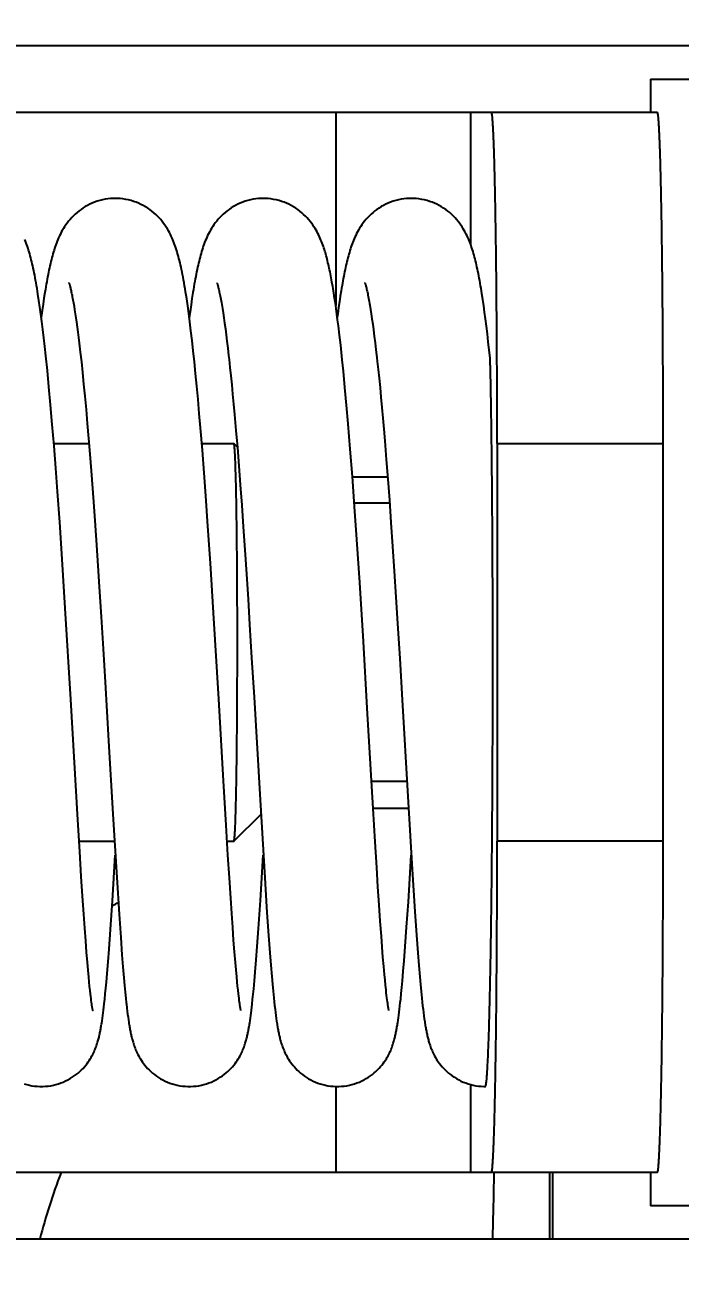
# Model space of a CAD drawing. Header units: millimetres. Extents: x 0 to 841, y 0 to 594.
# Drawn here: x 179.5 to 189.39, y 280.46 to 299.28 of the extents above; entities that cross this region are included whole.
import ezdxf

# ---------------------------------------------------------------- set-up
doc = ezdxf.new("R2010")
doc.units = ezdxf.units.MM
doc.header["$LTSCALE"] = 46.255
doc.layers.get('0').update_dxf_attribs({"linetype": 'CONTINUOUS'})
doc.layers.add('3_ALL_AXIS', color=7, linetype='CONTINUOUS')
doc.styles.get("Standard").update_dxf_attribs({"font": 'txt', "width": 0.8})
doc.dimstyles.new('DIMSTYLE_2', dxfattribs={"dimtxt": 2.5, "dimasz": 2.5, "dimexe": 2, "dimexo": 0.5, "dimtad": 1, "dimdec": 3, "dimdsep": 46, "dimtxsty": 'STANDARD', "dimblk": 'OPEN', "dimblk1": 'OPEN', "dimblk2": 'OPEN', "dimcen": 0.09, "dimadec": 0, "dimazin": 0, "dimtp": 0.5, "dimtm": 0.5, "dimtfac": 1, "dimtdec": 3, "dimtofl": 0, "dimtmove": 0, "dimatfit": 3, "dimldrblk": 'OPEN', "dimfxl": 1, "dimtolj": 1, "dimarcsym": 0})

# ---------------------------------------------------------------- blocks, each defined once
blk = doc.blocks.new('_OPEN')
at = {"color": 0, "linetype": 'BYBLOCK'}
for p, q in [((0, 0), (-1, 0.2)), ((-1, -0.2), (0, 0)), ((-1, 0), (0, 0))]:
    blk.add_line(p, q, dxfattribs=at)
blk = doc.blocks.new('*D1')
at = {"color": 2, "linetype": 'CONTINUOUS'}
for p, q in [((99.41, 256.965), (99.41, 468.591)), ((241.389, 391.465), (241.389, 468.591)), ((99.41, 466.591), (170.399, 466.591)), ((241.389, 466.591), (170.399, 466.591))]:
    blk.add_line(p, q, dxfattribs=at)
at = {"color": 2, "linetype": 'CONTINUOUS', "xscale": 2.5, "yscale": 2.5, "zscale": 2.5, "rotation": 180}
blk.add_blockref('_OPEN', (99.41, 466.591), dxfattribs=at)
at = {"color": 2, "linetype": 'CONTINUOUS', "xscale": 2.5, "yscale": 2.5, "zscale": 2.5}
blk.add_blockref('_OPEN', (241.389, 466.591), dxfattribs=at)
at = {"color": 2, "linetype": 'CONTINUOUS', "insert": (168.399, 469.716), "char_height": 2.5, "width": 10, "attachment_point": 2, "line_spacing_factor": 0.9}
blk.add_mtext('142\\P[5.6]', dxfattribs=at)
blk = doc.blocks.new('*D7')
at = {"color": 2, "linetype": 'CONTINUOUS'}
for p, q in [((117.517, 436.465), (24.788, 436.465)), ((26.788, 436.465), (26.788, 298.715)), ((26.788, 160.965), (26.788, 298.715)), ((209.211, 160.965), (24.788, 160.965))]:
    blk.add_line(p, q, dxfattribs=at)
at = {"color": 2, "linetype": 'CONTINUOUS', "xscale": 2.5, "yscale": 2.5, "zscale": 2.5}
for p, rotation in [((26.788, 436.465), 90), ((26.788, 160.965), 270)]:
    blk.add_blockref('_OPEN', p, dxfattribs=dict(at, rotation=rotation))
at = {"color": 2, "linetype": 'CONTINUOUS', "insert": (23.663, 297.715), "char_height": 2.5, "width": 12, "attachment_point": 2, "rotation": 90, "line_spacing_factor": 0.9}
blk.add_mtext('275,5\\P[10.8]', dxfattribs=at)

msp = doc.modelspace()

# ---------------------------------------------------------------- linework, layer by layer
at = {"color": 7, "linetype": 'CONTINUOUS'}
for p, q in [((200.80343, 298.96521), (149.56124, 298.96521)), ((188.94163, 298.46521), (188.94163, 297.96521)), ((188.94163, 298.46521), (192.14866, 298.46521)), ((162.19586, 297.96521), (189.04087, 297.96521)), ((184.1925, 297.96521), (184.1925, 295.04723)), ((186.22711, 297.96521), (186.22711, 295.97532)), ((182.40167, 295.38838), (182.40155, 295.38871)), ((184.16448, 295.23371), (184.15308, 295.30386)), ((186.3987, 295.22595), (186.38526, 295.30876)), ((179.71514, 295.12535), (179.70078, 295.21925)), ((179.72958, 295.0257), (179.71514, 295.12535)), ((179.77783, 295.06858), (179.76417, 294.97147)), ((179.79142, 295.16045), (179.77783, 295.06858)), ((180.22695, 295.13557), (180.23538, 295.08887)), ((180.23538, 295.08887), (180.24409, 295.03828)), ((181.96009, 295.04317), (181.9441, 295.15226)), ((182.02376, 295.15617), (182.0094, 295.0587)), ((182.47264, 295.06439), (182.48289, 295.00326)), ((184.17585, 295.16046), (184.16448, 295.23371)), ((184.18721, 295.084), (184.17585, 295.16046)), ((184.19858, 295.00417), (184.18721, 295.084)), ((184.24933, 295.10643), (184.23652, 295.01735)), ((184.26214, 295.19136), (184.24933, 295.10643)), ((186.41216, 295.13846), (186.3987, 295.22595)), ((186.42567, 295.04604), (186.41216, 295.13846)), ((179.7441, 294.91999), (179.72958, 295.0257)), ((179.75875, 294.80795), (179.7441, 294.91999)), ((179.76417, 294.97147), (179.75064, 294.87059)), ((180.24409, 295.03828), (180.25306, 294.98373)), ((180.25306, 294.98373), (180.26228, 294.92513)), ((180.26228, 294.92513), (180.27173, 294.86241)), ((181.97627, 294.92615), (181.96009, 295.04317)), ((181.99265, 294.80078), (181.97627, 294.92615)), ((181.99482, 294.95437), (181.98364, 294.87051)), ((182.0094, 295.0587), (181.99482, 294.95437)), ((182.48289, 295.00326), (182.49354, 294.93635)), ((182.49354, 294.93635), (182.50457, 294.8635)), ((184.20997, 294.92087), (184.19858, 295.00417)), ((184.22139, 294.83399), (184.20997, 294.92087)), ((184.2237, 294.92398), (184.21663, 294.87058)), ((184.23652, 295.01735), (184.2237, 294.92398)), ((184.70765, 295.05264), (184.71803, 294.99004)), ((184.71803, 294.99004), (184.72881, 294.92163)), ((184.72881, 294.92163), (184.73995, 294.84725)), ((186.43924, 294.9485), (186.42567, 295.04604)), ((186.45288, 294.84563), (186.43924, 294.9485)), ((179.77351, 294.68933), (179.75875, 294.80795)), ((179.78841, 294.56389), (179.77351, 294.68933)), ((180.27173, 294.86241), (180.28141, 294.79545)), ((180.28141, 294.79545), (180.29131, 294.72414)), ((180.29131, 294.72414), (180.30142, 294.64838)), ((182.0093, 294.66623), (181.99265, 294.80078)), ((182.50457, 294.8635), (182.51594, 294.78454)), ((182.51594, 294.78454), (182.52766, 294.69934)), ((182.52766, 294.69934), (182.53968, 294.60776)), ((184.23285, 294.74341), (184.22139, 294.83399)), ((184.25013, 294.6004), (184.23285, 294.74341)), ((184.73995, 294.84725), (184.75143, 294.76676)), ((184.75143, 294.76676), (184.76324, 294.67997)), ((186.46661, 294.73721), (186.45288, 294.84563)), ((186.48045, 294.62303), (186.46661, 294.73721)), ((179.80345, 294.43142), (179.78841, 294.56389)), ((180.30142, 294.64838), (180.31174, 294.56801)), ((180.31174, 294.56801), (180.32227, 294.48292)), ((182.02625, 294.52186), (182.0093, 294.66623)), ((182.04355, 294.36683), (182.02625, 294.52186)), ((182.53968, 294.60776), (182.55199, 294.50969)), ((182.55199, 294.50969), (182.56458, 294.40501)), ((184.76324, 294.67997), (184.77536, 294.5867)), ((184.77536, 294.5867), (184.78778, 294.48679)), ((186.49441, 294.50278), (186.48045, 294.62303)), ((186.50852, 294.37616), (186.49441, 294.50278)), ((179.81865, 294.29163), (179.80345, 294.43142)), ((180.32227, 294.48292), (180.33844, 294.34609)), ((180.33844, 294.34609), (180.35508, 294.19779)), ((182.06124, 294.20027), (182.04355, 294.36683)), ((184.29095, 294.23174), (184.27336, 294.39588)), ((184.78778, 294.48679), (184.8005, 294.38004)), ((186.52082, 294.2615), (186.50852, 294.37616)), ((179.84182, 294.06699), (179.81865, 294.29163)), ((180.35508, 294.19779), (180.37217, 294.03751)), ((182.0793, 294.02183), (182.06124, 294.20027)), ((182.58393, 294.23541), (182.59712, 294.1139)), ((184.3087, 294.05805), (184.29095, 294.23174)), ((184.82009, 294.20674), (184.83347, 294.08225)), ((179.86563, 293.82171), (179.84182, 294.06699)), ((180.37217, 294.03751), (180.3897, 293.86483)), ((182.09768, 293.83173), (182.0793, 294.02183)), ((182.59712, 294.1139), (182.61052, 293.98565)), ((182.61052, 293.98565), (182.6241, 293.85067)), ((184.33261, 293.81113), (184.3087, 294.05805)), ((184.83347, 294.08225), (184.84709, 293.95053)), ((184.84709, 293.95053), (184.86094, 293.8115)), ((179.89029, 293.55254), (179.86563, 293.82171)), ((180.3897, 293.86483), (180.40767, 293.67938)), ((182.11621, 293.63135), (182.09768, 293.83173)), ((182.6241, 293.85067), (182.63784, 293.70903)), ((184.35684, 293.54619), (184.33261, 293.81113)), ((184.86094, 293.8115), (184.875, 293.66514)), ((180.40767, 293.67938), (180.42605, 293.4808)), ((182.13479, 293.42165), (182.11621, 293.63135)), ((182.63784, 293.70903), (182.65173, 293.56082)), ((182.65173, 293.56082), (182.66575, 293.40612)), ((184.875, 293.66514), (184.88925, 293.51146)), ((179.91596, 293.25613), (179.89029, 293.55254)), ((180.42605, 293.4808), (180.44483, 293.26879)), ((182.15329, 293.20436), (182.13479, 293.42165)), ((182.66575, 293.40612), (182.68697, 293.16222)), ((184.38138, 293.26279), (184.35684, 293.54619)), ((184.88925, 293.51146), (184.90368, 293.35042)), ((179.9424, 292.93375), (179.91596, 293.25613)), ((180.44483, 293.26879), (180.46398, 293.04327)), ((182.18064, 292.86782), (182.15329, 293.20436)), ((184.41251, 292.88192), (184.38138, 293.26279)), ((184.90368, 293.35042), (184.91827, 293.18211)), ((184.91827, 293.18211), (184.93304, 293.00619)), ((180.46398, 293.04327), (180.48345, 292.80454)), ((182.68697, 293.16222), (182.70838, 292.90454)), ((184.93304, 293.00619), (184.95557, 292.72749)), ((179.96897, 292.59294), (179.9424, 292.93375)), ((180.48345, 292.80454), (180.50319, 292.55302)), ((182.20724, 292.52318), (182.18064, 292.86782)), ((182.65773, 292.96475), (182.65682, 292.96521)), ((182.70753, 292.91494), (182.65773, 292.96475)), ((182.70838, 292.90454), (182.73003, 292.63246)), ((184.44436, 292.46832), (184.41251, 292.88192)), ((186.62851, 292.96521), (186.62851, 286.96521)), ((186.62851, 292.96521), (189.12813, 292.96521)), ((189.12813, 292.96521), (189.12813, 286.96521)), ((182.73003, 292.63246), (182.75204, 292.3442)), ((184.95557, 292.72749), (184.97859, 292.42983)), ((179.99501, 292.24287), (179.96897, 292.59294)), ((180.50319, 292.55302), (180.52315, 292.28927)), ((182.23285, 292.17595), (182.20724, 292.52318)), ((184.47727, 292.01633), (184.44436, 292.46832)), ((184.97859, 292.42983), (185.00217, 292.11198)), ((180.02788, 291.77935), (179.99501, 292.24287)), ((180.52315, 292.28927), (180.54326, 292.01398)), ((182.75204, 292.3442), (182.77454, 292.03784)), ((182.26508, 291.7183), (182.23285, 292.17595)), ((185.00217, 292.11198), (185.02633, 291.77317)), ((180.54326, 292.01398), (180.5635, 291.72794)), ((182.77454, 292.03784), (182.79764, 291.71146)), ((184.51157, 291.52018), (184.47727, 292.01633)), ((180.06533, 291.22354), (180.02788, 291.77935)), ((180.5635, 291.72794), (180.58384, 291.43148)), ((182.30235, 291.16226), (182.26508, 291.7183)), ((182.79764, 291.71146), (182.82143, 291.36331)), ((185.02633, 291.77317), (185.05097, 291.41447)), ((184.55422, 290.87039), (184.51157, 291.52018)), ((180.58384, 291.43148), (180.60438, 291.12339)), ((182.82143, 291.36331), (182.84571, 290.99602)), ((185.05097, 291.41447), (185.07592, 291.03877)), ((180.11262, 290.48398), (180.06533, 291.22354)), ((180.60438, 291.12339), (180.62525, 290.80217)), ((182.34998, 290.41385), (182.30235, 291.16226)), ((182.84571, 290.99602), (182.87004, 290.61704)), ((185.07592, 291.03877), (185.10099, 290.6493)), ((180.62525, 290.80217), (180.65374, 290.35098)), ((184.60949, 289.98147), (184.55422, 290.87039)), ((182.87004, 290.61704), (182.89396, 290.23451)), ((185.10099, 290.6493), (185.12594, 290.25089)), ((180.19579, 289.10394), (180.11262, 290.48398)), ((182.42853, 289.10827), (182.34998, 290.41385)), ((180.65374, 290.35098), (180.68321, 289.87094)), ((182.89396, 290.23451), (182.92452, 289.73345)), ((185.12594, 290.25089), (185.15821, 289.72179)), ((184.66951, 288.97225), (184.60949, 289.98147)), ((180.68321, 289.87094), (180.71345, 289.36676)), ((182.92452, 289.73345), (182.95993, 289.13873)), ((185.15821, 289.72179), (185.19514, 289.1011)), ((180.71345, 289.36676), (180.76532, 288.48299)), ((180.30213, 287.28641), (180.19579, 289.10394)), ((182.50039, 287.87651), (182.42853, 289.10827)), ((182.95993, 289.13873), (183.04545, 287.67409)), ((185.19514, 289.1011), (185.2805, 287.63889)), ((184.75794, 287.45809), (184.66951, 288.97225)), ((180.76532, 288.48299), (180.82995, 287.37636)), ((182.53978, 287.20819), (182.50039, 287.87651)), ((183.04545, 287.67409), (183.11589, 286.49947)), ((185.2805, 287.63889), (185.34653, 286.53732)), ((180.82995, 287.37636), (180.88789, 286.41948)), ((183.06324, 287.3713), (182.65773, 286.96567)), ((184.78781, 286.95803), (184.75794, 287.45809)), ((180.33076, 286.8113), (180.30213, 287.28641)), ((182.56707, 286.75719), (182.53978, 287.20819)), ((180.35425, 286.43353), (180.33076, 286.8113)), ((182.65682, 286.96521), (182.65773, 286.96567)), ((184.81163, 286.57032), (184.78781, 286.95803)), ((189.12813, 286.96521), (186.62851, 286.96521)), ((180.82382, 286.06681), (180.86714, 286.7553)), ((182.58848, 286.41397), (182.56707, 286.75719)), ((183.05704, 286.07015), (183.10014, 286.7553)), ((185.28893, 286.05333), (185.33313, 286.75529)), ((180.37341, 286.13635), (180.35425, 286.43353)), ((180.88789, 286.41948), (180.92393, 285.86373)), ((182.60839, 286.10625), (182.58848, 286.41397)), ((183.11589, 286.49947), (183.15514, 285.89025)), ((184.83035, 286.27531), (184.81163, 286.57032)), ((185.34653, 286.53732), (185.38701, 285.90707)), ((184.84814, 286.00463), (184.83035, 286.27531)), ((180.3917, 285.86399), (180.37341, 286.13635)), ((180.79449, 285.63301), (180.82382, 286.06681)), ((182.62398, 285.8744), (182.60839, 286.10625)), ((183.02876, 285.65129), (183.05704, 286.07015)), ((185.26293, 285.66805), (185.28893, 286.05333)), ((180.4063, 285.65598), (180.3917, 285.86399)), ((180.92393, 285.86373), (180.94851, 285.51066)), ((182.63879, 285.66306), (182.62398, 285.8744)), ((183.15514, 285.89025), (183.17931, 285.54106)), ((184.86511, 285.75713), (184.84814, 286.00463)), ((185.38701, 285.90707), (185.41194, 285.54623)), ((180.42033, 285.46509), (180.4063, 285.65598)), ((182.6529, 285.47065), (182.63879, 285.66306)), ((184.88134, 285.53167), (184.86511, 285.75713)), ((185.24193, 285.37654), (185.26293, 285.66805)), ((180.43379, 285.29106), (180.42033, 285.46509)), ((180.77288, 285.33568), (180.79449, 285.63301)), ((180.94851, 285.51066), (180.96774, 285.25265)), ((182.6664, 285.29589), (182.6529, 285.47065)), ((183.00901, 285.37761), (183.02876, 285.65129)), ((183.17931, 285.54106), (183.19847, 285.28203)), ((184.89384, 285.36665), (184.88134, 285.53167)), ((185.41194, 285.54623), (185.43155, 285.28095)), ((180.44671, 285.13341), (180.43379, 285.29106)), ((180.75799, 285.14366), (180.77288, 285.33568)), ((182.67932, 285.13795), (182.6664, 285.29589)), ((182.99341, 285.17422), (183.00901, 285.37761)), ((183.19847, 285.28203), (183.2132, 285.09505)), ((184.90589, 285.21523), (184.89384, 285.36665)), ((185.22526, 285.15984), (185.24193, 285.37654)), ((185.43155, 285.28095), (185.44652, 285.09105)), ((180.45666, 285.01876), (180.44671, 285.13341)), ((180.7435, 284.96806), (180.75799, 285.14366)), ((180.96774, 285.25265), (180.98241, 285.06815)), ((182.68925, 285.02321), (182.67932, 285.13795)), ((182.97851, 284.99175), (182.99341, 285.17422)), ((183.2132, 285.09505), (183.22743, 284.92558)), ((184.91748, 285.07744), (184.90589, 285.21523)), ((185.21243, 285.00282), (185.22526, 285.15984)), ((185.44652, 285.09105), (185.4609, 284.92012)), ((180.46627, 284.91402), (180.45666, 285.01876)), ((180.47326, 284.84186), (180.46627, 284.91402)), ((180.73218, 284.83914), (180.7435, 284.96806)), ((180.98241, 285.06815), (180.99648, 284.90224)), ((180.99648, 284.90224), (181.00666, 284.78942)), ((182.69884, 284.91845), (182.68925, 285.02321)), ((182.70581, 284.84626), (182.69884, 284.91845)), ((182.96703, 284.85977), (182.97851, 284.99175)), ((183.22743, 284.92558), (183.23779, 284.80956)), ((184.92859, 284.95319), (184.91748, 285.07744)), ((184.93659, 284.86882), (184.92859, 284.95319)), ((185.20001, 284.85958), (185.21243, 285.00282)), ((185.4609, 284.92012), (185.47131, 284.80382)), ((180.48004, 284.77509), (180.47326, 284.84186)), ((180.48662, 284.71367), (180.48004, 284.77509)), ((180.49298, 284.65755), (180.48662, 284.71367)), ((180.71559, 284.66435), (180.72383, 284.74901)), ((180.72383, 284.74901), (180.73218, 284.83914)), ((181.00666, 284.78942), (181.01654, 284.68603)), ((182.71259, 284.77941), (182.70581, 284.84626)), ((182.71916, 284.71784), (182.71259, 284.77941)), ((182.72551, 284.66151), (182.71916, 284.71784)), ((182.94773, 284.65583), (182.95589, 284.73925)), ((182.95589, 284.73925), (182.96703, 284.85977)), ((183.23779, 284.80956), (183.2479, 284.70266)), ((184.94429, 284.79191), (184.93659, 284.86882)), ((184.95166, 284.72236), (184.94429, 284.79191)), ((184.95638, 284.68003), (184.95166, 284.72236)), ((185.18203, 284.66887), (185.19093, 284.76074)), ((185.19093, 284.76074), (185.20001, 284.85958)), ((185.47131, 284.80382), (185.48143, 284.69718)), ((180.49709, 284.62309), (180.49298, 284.65755)), ((180.50107, 284.59101), (180.49709, 284.62309)), ((180.50492, 284.56139), (180.50107, 284.59101)), ((180.50861, 284.53423), (180.50492, 284.56139)), ((180.51213, 284.50959), (180.50861, 284.53423)), ((180.69939, 284.51061), (180.70745, 284.58495)), ((180.70745, 284.58495), (180.71559, 284.66435)), ((181.01654, 284.68603), (181.02613, 284.59157)), ((181.02613, 284.59157), (181.03238, 284.53332)), ((182.72962, 284.62689), (182.72551, 284.66151)), ((182.7336, 284.59466), (182.72962, 284.62689)), ((182.73745, 284.56485), (182.7336, 284.59466)), ((182.74115, 284.53748), (182.73745, 284.56485)), ((182.74468, 284.51261), (182.74115, 284.53748)), ((182.93178, 284.50527), (182.93971, 284.57797)), ((182.93971, 284.57797), (182.94773, 284.65583)), ((183.2479, 284.70266), (183.25778, 284.60444)), ((183.25778, 284.60444), (183.26425, 284.5436)), ((183.26425, 284.5436), (183.27063, 284.48634)), ((184.96093, 284.64089), (184.95638, 284.68003)), ((184.96531, 284.60489), (184.96093, 284.64089)), ((184.9695, 284.57203), (184.96531, 284.60489)), ((184.97349, 284.54225), (184.9695, 284.57203)), ((184.97725, 284.51552), (184.97349, 284.54225)), ((185.16188, 284.47976), (185.16756, 284.53033)), ((185.16756, 284.53033), (185.1733, 284.58362)), ((185.1733, 284.58362), (185.18203, 284.66887)), ((185.48143, 284.69718), (185.49127, 284.59967)), ((185.49127, 284.59967), (185.4977, 284.53941)), ((185.4977, 284.53941), (185.50404, 284.48272)), ((180.51545, 284.48753), (180.51213, 284.50959)), ((180.51853, 284.46808), (180.51545, 284.48753)), ((180.67268, 284.29577), (180.67804, 284.33504)), ((180.67804, 284.33504), (180.68338, 284.37605)), ((180.68338, 284.37605), (180.68871, 284.41891)), ((180.68871, 284.41891), (180.69404, 284.46374)), ((180.69404, 284.46374), (180.69939, 284.51061)), ((181.04154, 284.45266), (181.04751, 284.40311)), ((181.04751, 284.40311), (181.05339, 284.35665)), ((181.05339, 284.35665), (181.05922, 284.31299)), ((182.74801, 284.49028), (182.74468, 284.51261)), ((182.75112, 284.47054), (182.74801, 284.49028)), ((182.91085, 284.33368), (182.91609, 284.37379)), ((182.91609, 284.37379), (182.92131, 284.41568)), ((182.92131, 284.41568), (182.92654, 284.45947)), ((182.92654, 284.45947), (182.93178, 284.50527)), ((183.27063, 284.48634), (183.27692, 284.43257)), ((183.27692, 284.43257), (183.28312, 284.38216)), ((183.28312, 284.38216), (183.28925, 284.33492)), ((183.28925, 284.33492), (183.29532, 284.29064)), ((184.98077, 284.49184), (184.97725, 284.51552)), ((184.98402, 284.47115), (184.98077, 284.49184)), ((185.13963, 284.30268), (185.14514, 284.34343)), ((185.14514, 284.34343), (185.15068, 284.38643)), ((185.15068, 284.38643), (185.15626, 284.43183)), ((185.15626, 284.43183), (185.16188, 284.47976)), ((185.50404, 284.48272), (185.51029, 284.42939)), ((185.51029, 284.42939), (185.51649, 284.3792)), ((185.51649, 284.3792), (185.52264, 284.33194)), ((180.66727, 284.25814), (180.67268, 284.29577)), ((181.05922, 284.31299), (181.06501, 284.27185)), ((181.06501, 284.27185), (181.07081, 284.2329)), ((182.9003, 284.2584), (182.9056, 284.29527)), ((182.9056, 284.29527), (182.91085, 284.33368)), ((183.29532, 284.29064), (183.30137, 284.24897)), ((185.13412, 284.26401), (185.13963, 284.30268)), ((185.52264, 284.33194), (185.52878, 284.28735)), ((185.52878, 284.28735), (185.53492, 284.24523)), ((184.1925, 283.26558), (184.1925, 281.96521)), ((186.22711, 283.29464), (186.22711, 281.96521)), ((186.44962, 283.26521), (186.44937, 283.26521)), ((189.04087, 281.96521), (162.19586, 281.96521)), ((187.42399, 280.96521), (187.42399, 281.96521)), ((187.46762, 280.96521), (187.46762, 281.96521)), ((188.94163, 281.96521), (188.94163, 281.46521)), ((192.14866, 281.46521), (188.94163, 281.46521)), ((149.56124, 280.96521), (200.80343, 280.96521))]:
    msp.add_line(p, q, dxfattribs=at)
at = {"color": 2, "linetype": 'CONTINUOUS'}
for p, q in [((185.00554, 292.06521), (184.47378, 292.06521)), ((185.26728, 287.86521), (184.73404, 287.86521))]:
    msp.add_line(p, q, dxfattribs=at)
at = {"color": 7, "linetype": 'CONTINUOUS'}
for points in [[(180.86715, 296.66521), (180.83989, 296.66478), (180.79659, 296.66236), (180.75409, 296.6579), (180.71251, 296.65151), (180.67189, 296.64331), (180.63219, 296.63336), (180.5935, 296.62177), (180.55586, 296.60861), (180.51913, 296.59388), (180.48334, 296.57765), (180.44856, 296.56), (180.41478, 296.54098), (180.38198, 296.52063), (180.35025, 296.49905), (180.31971, 296.47636), (180.29038, 296.45264), (180.26225, 296.42795), (180.23545, 296.40246), (180.20992, 296.3762), (180.18566, 296.34927), (180.16278, 296.3219), (180.1412, 296.29415), (180.12088, 296.26607), (180.10191, 296.23796), (180.08421, 296.20989), (180.06767, 296.18185), (180.05228, 296.15401), (180.03799, 296.12645), (180.02466, 296.09912), (180.0122, 296.07201), (180.00057, 296.04517), (179.98965, 296.01855), (179.9793, 295.99192), (179.96946, 295.96525), (179.9601, 295.93855), (179.95109, 295.91161), (179.94242, 295.88441), (179.93405, 295.85692), (179.92591, 295.829), (179.91798, 295.80061), (179.91024, 295.77174), (179.90266, 295.74227), (179.89521, 295.71218), (179.88789, 295.68145), (179.88067, 295.65), (179.87354, 295.61784), (179.8665, 295.58494), (179.85952, 295.5512), (179.8526, 295.51663), (179.84573, 295.48119), (179.83889, 295.4448), (179.83208, 295.40742), (179.82529, 295.36904), (179.81851, 295.32959), (179.81174, 295.28904), (179.80497, 295.24737), (179.79142, 295.16045)], [(181.9441, 295.15226), (181.93617, 295.20396), (181.92828, 295.25378), (181.92043, 295.30178), (181.91263, 295.348), (181.90487, 295.39248), (181.89715, 295.43524), (181.88947, 295.47638), (181.88181, 295.51601), (181.87416, 295.55415), (181.86653, 295.5909), (181.85886, 295.62643), (181.85117, 295.66078), (181.84343, 295.69401), (181.83561, 295.72631), (181.82768, 295.75773), (181.81964, 295.78832), (181.81142, 295.81822), (181.80303, 295.84747), (181.79442, 295.87613), (181.78555, 295.90433), (181.77638, 295.9321), (181.76688, 295.95948), (181.75696, 295.98668), (181.74657, 296.01368), (181.73565, 296.04055), (181.72408, 296.0675), (181.71175, 296.0946), (181.69861, 296.12182), (181.68453, 296.14924), (181.6694, 296.17694), (181.65314, 296.20482), (181.63571, 296.23281), (181.61697, 296.26093), (181.59685, 296.28908), (181.57546, 296.31696), (181.5527, 296.34453), (181.52852, 296.37173), (181.50306, 296.39826), (181.47629, 296.42403), (181.44819, 296.44901), (181.41884, 296.47303), (181.38827, 296.49601), (181.35647, 296.51791), (181.32358, 296.53856), (181.28969, 296.55787), (181.25476, 296.57581), (181.21881, 296.59231), (181.18191, 296.60729), (181.14407, 296.62069), (181.10517, 296.63251), (181.06524, 296.64266), (181.02437, 296.65105), (180.98251, 296.6576), (180.93971, 296.6622), (180.8961, 296.66473), (180.86713, 296.66521)], [(183.10014, 296.66521), (183.07304, 296.66479), (183.02988, 296.66239), (182.9875, 296.65795), (182.94601, 296.6516), (182.90546, 296.64344), (182.86582, 296.63354), (182.82718, 296.62199), (182.78958, 296.60888), (182.75289, 296.59421), (182.71713, 296.57803), (182.68238, 296.56044), (182.64863, 296.54149), (182.61587, 296.52122), (182.58417, 296.49971), (182.55368, 296.47711), (182.52438, 296.45349), (182.4963, 296.42891), (182.46954, 296.40355), (182.44407, 296.37744), (182.41987, 296.35067), (182.39706, 296.3235), (182.37557, 296.29598), (182.35535, 296.26818), (182.33648, 296.24037), (182.3189, 296.21266), (182.30248, 296.18503), (182.28721, 296.1576), (182.273, 296.13045), (182.25975, 296.10353), (182.24734, 296.07679), (182.23572, 296.05028), (182.2248, 296.02394), (182.21444, 295.99757), (182.20459, 295.97117), (182.19521, 295.9447), (182.18618, 295.91799), (182.17748, 295.891), (182.16908, 295.86372), (182.1609, 295.83599), (182.15294, 295.80777), (182.14516, 295.77904), (182.13753, 295.7497), (182.13004, 295.71969), (182.12266, 295.68902), (182.11538, 295.65758), (182.10818, 295.62538), (182.10106, 295.59236), (182.09398, 295.55842), (182.08695, 295.52353), (182.07996, 295.48765), (182.07297, 295.45066), (182.06599, 295.41252), (182.05901, 295.3732), (182.05201, 295.33258), (182.04499, 295.29063), (182.03796, 295.2473), (182.02376, 295.15617)], [(184.13588, 295.4036), (184.13011, 295.43545), (184.1243, 295.46666), (184.11846, 295.49723), (184.11259, 295.52718), (184.10666, 295.55656), (184.10068, 295.58538), (184.09465, 295.61364), (184.08855, 295.64138), (184.08237, 295.66859), (184.07612, 295.6953), (184.06977, 295.72155), (184.06333, 295.74735), (184.05677, 295.77272), (184.05008, 295.79774), (184.04324, 295.8224), (184.03624, 295.84673), (184.02904, 295.87083), (184.02162, 295.89471), (184.01396, 295.91839), (184.00599, 295.942), (183.99771, 295.96554), (183.98906, 295.98903), (183.97996, 296.01266), (183.97037, 296.03641), (183.96023, 296.0603), (183.9494, 296.08455), (183.93778, 296.10922), (183.92534, 296.13423), (183.91194, 296.15967), (183.89747, 296.18557), (183.88187, 296.21184), (183.86507, 296.23841), (183.84695, 296.26528), (183.82743, 296.29233), (183.80658, 296.3193), (183.78433, 296.34613), (183.76059, 296.37273), (183.7355, 296.39881), (183.70903, 296.42427), (183.68113, 296.44905), (183.65193, 296.47295), (183.62144, 296.49589), (183.58964, 296.51779), (183.5567, 296.53848), (183.5227, 296.55786), (183.48761, 296.57588), (183.45148, 296.59245), (183.41439, 296.60748), (183.37635, 296.62092), (183.3373, 296.63275), (183.29726, 296.64288), (183.25634, 296.65123), (183.21455, 296.65772), (183.17195, 296.66226), (183.12866, 296.66474), (183.10012, 296.66521)], [(185.33314, 296.66521), (185.30612, 296.66479), (185.26298, 296.6624), (185.22056, 296.65796), (185.17898, 296.6516), (185.13828, 296.6434), (185.09846, 296.63344), (185.05963, 296.62181), (185.0218, 296.60859), (184.98491, 296.5938), (184.94896, 296.57748), (184.91403, 296.55973), (184.88015, 296.54062), (184.84729, 296.52019), (184.81553, 296.49855), (184.78503, 296.47584), (184.75578, 296.45215), (184.72778, 296.42754), (184.70116, 296.40219), (184.67588, 296.37617), (184.6519, 296.34956), (184.62935, 296.32263), (184.60816, 296.29544), (184.58827, 296.26807), (184.56974, 296.24078), (184.55252, 296.21368), (184.53648, 296.18677), (184.52156, 296.16012), (184.50771, 296.13381), (184.4948, 296.10781), (184.4827, 296.08202), (184.47137, 296.05647), (184.46072, 296.03112), (184.4506, 296.00577), (184.44097, 295.98038), (184.43178, 295.95496), (184.42297, 295.92937), (184.41448, 295.9036), (184.40631, 295.87763), (184.39837, 295.85131), (184.39065, 295.82461), (184.38313, 295.79753), (184.37576, 295.76995), (184.36853, 295.74183), (184.36143, 295.71315), (184.35443, 295.68384), (184.34752, 295.65387), (184.3407, 295.62321), (184.33393, 295.59181), (184.32723, 295.55965), (184.32058, 295.5267), (184.31397, 295.49294), (184.3074, 295.45835), (184.30086, 295.42291), (184.29436, 295.3866), (184.28788, 295.34941), (184.28142, 295.31133), (184.27498, 295.2723), (184.26214, 295.19136)], [(186.38526, 295.30876), (186.37853, 295.3485), (186.3718, 295.38715), (186.36506, 295.42476), (186.35829, 295.46138), (186.3515, 295.49704), (186.34467, 295.53175), (186.3378, 295.56559), (186.33088, 295.59858), (186.3239, 295.63073), (186.31685, 295.6621), (186.30972, 295.69272), (186.3025, 295.72262), (186.29517, 295.75189), (186.2877, 295.78054), (186.28009, 295.8086), (186.27229, 295.83622), (186.26428, 295.8634), (186.25604, 295.89017), (186.24751, 295.9167), (186.23864, 295.94301), (186.22941, 295.96912), (186.21972, 295.99521), (186.20952, 296.02129), (186.19877, 296.04739), (186.18732, 296.07367), (186.17511, 296.10017), (186.16206, 296.12687), (186.14808, 296.15383), (186.13303, 296.18109), (186.11686, 296.20857), (186.09952, 296.23618), (186.08088, 296.26393), (186.06088, 296.29172), (186.0396, 296.31927), (186.01697, 296.34654), (185.99292, 296.37344), (185.96757, 296.39973), (185.94091, 296.42529), (185.9129, 296.45009), (185.88363, 296.47396), (185.85312, 296.49683), (185.82137, 296.51862), (185.78852, 296.53919), (185.75464, 296.55843), (185.71973, 296.5763), (185.68379, 296.59275), (185.6469, 296.60767), (185.60908, 296.62101), (185.57021, 296.63277), (185.53034, 296.64286), (185.48955, 296.65119), (185.44782, 296.65769), (185.4052, 296.66224), (185.36182, 296.66474), (185.33312, 296.66521)], [(179.70078, 295.21925), (179.69362, 295.26412), (179.68646, 295.30766), (179.67931, 295.34989), (179.67217, 295.39085), (179.66501, 295.43059), (179.65785, 295.46914), (179.65067, 295.50652), (179.64347, 295.54282), (179.63623, 295.57805), (179.62896, 295.61227), (179.62162, 295.64555), (179.61422, 295.67793), (179.60674, 295.70945), (179.59915, 295.74021), (179.59144, 295.77025), (179.58358, 295.7996), (179.57556, 295.82838), (179.56733, 295.85661), (179.55889, 295.88433), (179.55017, 295.91168), (179.54115, 295.93868), (179.53178, 295.96537), (179.52198, 295.99194), (179.51171, 296.01838), (179.5009, 296.04474)], [(180.16864, 295.38848), (180.16854, 295.38875), (180.16861, 295.38855), (180.16913, 295.38709), (180.17001, 295.38449), (180.17123, 295.38075), (180.17278, 295.37583), (180.17459, 295.36984), (180.17666, 295.36276), (180.17897, 295.35458), (180.18148, 295.34538), (180.18418, 295.33514), (180.18706, 295.32386), (180.1901, 295.31159), (180.19328, 295.29833), (180.19661, 295.28406), (180.20005, 295.26884), (180.2036, 295.25267), (180.20727, 295.23552), (180.21103, 295.21744), (180.21488, 295.1984), (180.21882, 295.17841), (180.22285, 295.15747), (180.22695, 295.13557)], [(182.40155, 295.38871), (182.40209, 295.38717), (182.403, 295.3845), (182.40428, 295.38058), (182.40591, 295.37536), (182.40786, 295.36892), (182.41009, 295.36123), (182.41261, 295.35225), (182.41536, 295.34205), (182.41835, 295.33059), (182.42156, 295.31784), (182.42496, 295.30384), (182.42856, 295.28859), (182.43233, 295.27203), (182.43626, 295.25422), (182.44034, 295.23512), (182.44458, 295.21471), (182.44895, 295.19301), (182.45345, 295.16999), (182.45807, 295.14562), (182.46281, 295.11992), (182.46767, 295.09285), (182.47264, 295.06439)], [(184.15308, 295.30386), (184.14737, 295.33782), (184.13588, 295.4036)], [(184.63459, 295.38859), (184.63451, 295.38879), (184.63467, 295.38836), (184.63528, 295.38659), (184.6363, 295.38358), (184.63768, 295.37929), (184.63942, 295.37368), (184.64146, 295.36684), (184.6438, 295.35873), (184.6464, 295.34932), (184.64925, 295.33865), (184.65233, 295.32672), (184.65563, 295.31348), (184.65912, 295.29898), (184.66279, 295.28319), (184.66665, 295.26609), (184.67066, 295.24771), (184.67482, 295.22802), (184.67914, 295.207), (184.68358, 295.18467), (184.68816, 295.16101), (184.69286, 295.13598), (184.69768, 295.10959), (184.70261, 295.08182), (184.70765, 295.05264)], [(184.27336, 294.39588), (184.26753, 294.44853), (184.25013, 294.6004)], [(182.56458, 294.40501), (182.57742, 294.29362), (182.58393, 294.23541)], [(184.8005, 294.38004), (184.81349, 294.26628), (184.82009, 294.20674)], [(181.03238, 284.53332), (181.03546, 284.50556), (181.04154, 284.45266)], [(180.52911, 284.41116), (180.52913, 284.41109), (180.52901, 284.41157), (180.5287, 284.41292), (180.52823, 284.41505), (180.5276, 284.41798), (180.52684, 284.42171), (180.52595, 284.42617), (180.52494, 284.43137), (180.52383, 284.43732), (180.52263, 284.44397), (180.52134, 284.45131), (180.51997, 284.45936), (180.51853, 284.46808)], [(182.76211, 284.41113), (182.76194, 284.41183), (182.76159, 284.4134), (182.76107, 284.41576), (182.76041, 284.4189), (182.7596, 284.42285), (182.75868, 284.42752), (182.75764, 284.43293), (182.75651, 284.43907), (182.75528, 284.44591), (182.75397, 284.45343), (182.75258, 284.46166), (182.75112, 284.47054)], [(184.99511, 284.41111), (184.99496, 284.41173), (184.99462, 284.41322), (184.99412, 284.4155), (184.99346, 284.41859), (184.99266, 284.42249), (184.99174, 284.42715), (184.9907, 284.43258), (184.98955, 284.4388), (184.9883, 284.44575), (184.98696, 284.45346), (184.98553, 284.46194), (184.98402, 284.47115)], [(179.75064, 283.26521), (179.77545, 283.26557), (179.81512, 283.26765), (179.85464, 283.27157), (179.89398, 283.27732), (179.93301, 283.28486), (179.9715, 283.29415), (180.00937, 283.30515), (180.04655, 283.31781), (180.08285, 283.33207), (180.11825, 283.34786), (180.15267, 283.36512), (180.18589, 283.38365), (180.2179, 283.40339), (180.24867, 283.42422), (180.27796, 283.44592), (180.30578, 283.46836), (180.33214, 283.49145), (180.35693, 283.51496), (180.38016, 283.53877), (180.4019, 283.56279), (180.42214, 283.58684), (180.44094, 283.61081), (180.45837, 283.63463), (180.47445, 283.65813), (180.48923, 283.6812), (180.50281, 283.70382), (180.51526, 283.7259), (180.52663, 283.74736), (180.53702, 283.76819), (180.54654, 283.78845), (180.55525, 283.80809), (180.56322, 283.8271), (180.57056, 283.84563), (180.57734, 283.86366), (180.58359, 283.8812), (180.5894, 283.89837), (180.59482, 283.91518), (180.59988, 283.93163), (180.60464, 283.94785), (180.60913, 283.96387), (180.61337, 283.97968), (180.61741, 283.9954), (180.62126, 284.01104), (180.62495, 284.02661), (180.6285, 284.0422), (180.63191, 284.0578), (180.63522, 284.07344), (180.63842, 284.08918), (180.64154, 284.10504), (180.64458, 284.12102), (180.64756, 284.13722), (180.65049, 284.15364), (180.65337, 284.17029), (180.65621, 284.18723), (180.65901, 284.20446), (180.66179, 284.222), (180.66727, 284.25814)], [(181.07081, 284.2329), (181.07372, 284.21418), (181.07665, 284.19588), (181.07961, 284.17798), (181.0826, 284.16047), (181.08563, 284.14328), (181.0887, 284.12638), (181.09183, 284.10978), (181.09502, 284.09337), (181.0983, 284.07716), (181.10165, 284.06112), (181.10513, 284.04515), (181.10873, 284.02923), (181.11246, 284.01335), (181.11638, 283.99737), (181.1205, 283.98126), (181.12484, 283.96502), (181.12944, 283.94856), (181.13434, 283.93183), (181.13956, 283.91485), (181.14515, 283.89754), (181.15115, 283.87989), (181.15759, 283.8619), (181.16454, 283.84351), (181.17204, 283.82472), (181.18014, 283.80554), (181.18891, 283.78589), (181.19842, 283.76581), (181.20871, 283.7453), (181.21995, 283.7242), (181.2322, 283.70256), (181.24554, 283.68042), (181.26013, 283.65768), (181.27612, 283.63433), (181.29355, 283.61054), (181.3124, 283.58652), (181.33278, 283.56234), (181.35473, 283.53812), (181.37817, 283.51416), (181.40313, 283.49055), (181.42965, 283.46739), (181.4576, 283.44494), (181.48697, 283.42327), (181.51777, 283.40249), (181.54979, 283.38284), (181.58299, 283.36439), (181.61735, 283.34724), (181.65269, 283.33154), (181.68893, 283.31738), (181.72603, 283.3048), (181.76383, 283.29387), (181.80228, 283.28464), (181.84128, 283.27715), (181.88064, 283.27145), (181.92023, 283.26757), (181.96002, 283.26554), (181.98364, 283.26521)], [(181.98363, 283.26521), (182.00852, 283.26557), (182.04827, 283.26767), (182.08786, 283.2716), (182.12727, 283.27736), (182.16636, 283.28494), (182.2049, 283.29426), (182.24282, 283.30529), (182.28004, 283.318), (182.31639, 283.3323), (182.35183, 283.34814), (182.38629, 283.36545), (182.41954, 283.38404), (182.45157, 283.40383), (182.48235, 283.42472), (182.51166, 283.44647), (182.53949, 283.46897), (182.56586, 283.49211), (182.59065, 283.51568), (182.61388, 283.53955), (182.63562, 283.56363), (182.65585, 283.58772), (182.67463, 283.61174), (182.69204, 283.63559), (182.70808, 283.65909), (182.72282, 283.68216), (182.73635, 283.70476), (182.74875, 283.72682), (182.76009, 283.74827), (182.77046, 283.76911), (182.77996, 283.78939), (182.78867, 283.80909), (182.79665, 283.82819), (182.80402, 283.84683), (182.81082, 283.865), (182.8171, 283.88269), (182.82294, 283.90002), (182.82839, 283.91699), (182.83346, 283.9336), (182.83824, 283.94998), (182.84274, 283.96614), (182.84699, 283.98208), (182.85103, 283.9979), (182.85488, 284.01363), (182.85855, 284.02926), (182.86208, 284.04487), (182.86548, 284.06046), (182.86875, 284.07604), (182.87192, 284.09171), (182.875, 284.10747), (182.87801, 284.12332), (182.88094, 284.13936), (182.88383, 284.1556), (182.88666, 284.17203), (182.88945, 284.18872), (182.8922, 284.20569), (182.89492, 284.22293), (182.9003, 284.2584)], [(183.30137, 284.24897), (183.3044, 284.22904), (183.30744, 284.20963), (183.31049, 284.19072), (183.31357, 284.17229), (183.31668, 284.15424), (183.31983, 284.13657), (183.32302, 284.11925), (183.32628, 284.10219), (183.32962, 284.08537), (183.33303, 284.06879), (183.33655, 284.05231), (183.34019, 284.03594), (183.34395, 284.01966), (183.3479, 284.00332), (183.35203, 283.98691), (183.35637, 283.97042), (183.36098, 283.95367), (183.36591, 283.93662), (183.37116, 283.91929), (183.37682, 283.90158), (183.3829, 283.88346), (183.38947, 283.86495), (183.39659, 283.84594), (183.40432, 283.82645), (183.41272, 283.80647), (183.42188, 283.78594), (183.43191, 283.7648), (183.44283, 283.74313), (183.45468, 283.72106), (183.46749, 283.69864), (183.48136, 283.67589), (183.49633, 283.65287), (183.51245, 283.62965), (183.52979, 283.60628), (183.54843, 283.5828), (183.56842, 283.55932), (183.58982, 283.5359), (183.61274, 283.51261), (183.63729, 283.48948), (183.66347, 283.4667), (183.69116, 283.4445), (183.72041, 283.42295), (183.75121, 283.4022), (183.7833, 283.38253), (183.81665, 283.36404), (183.85124, 283.34682), (183.88681, 283.33107), (183.9233, 283.31688), (183.96065, 283.30429), (183.99862, 283.2934), (184.03715, 283.28424), (184.07615, 283.27684), (184.11532, 283.27125), (184.15453, 283.26748), (184.19375, 283.26552), (184.21663, 283.26521)], [(184.21663, 283.26521), (184.24159, 283.26558), (184.28141, 283.26768), (184.32107, 283.27163), (184.36056, 283.27741), (184.39972, 283.28502), (184.43833, 283.29437), (184.47631, 283.30545), (184.5136, 283.31821), (184.55001, 283.33256), (184.5855, 283.34846), (184.62, 283.36583), (184.65329, 283.38448), (184.68535, 283.40434), (184.71616, 283.42529), (184.74548, 283.44711), (184.77332, 283.46967), (184.79969, 283.49288), (184.82448, 283.5165), (184.84769, 283.54042), (184.86942, 283.56455), (184.88962, 283.58869), (184.90838, 283.61274), (184.92576, 283.63662), (184.94178, 283.66017), (184.95649, 283.68326), (184.96999, 283.70588), (184.98237, 283.72796), (184.99367, 283.74943), (185.00401, 283.77027), (185.01349, 283.79056), (185.02216, 283.81024), (185.03011, 283.82933), (185.03744, 283.84795), (185.04421, 283.8661), (185.05046, 283.88377), (185.05628, 283.90108), (185.06171, 283.91804), (185.06676, 283.93464), (185.07153, 283.95101), (185.07602, 283.96718), (185.08026, 283.98313), (185.08429, 283.99899), (185.08814, 284.01476), (185.09182, 284.03044), (185.09535, 284.04612), (185.09876, 284.06179), (185.10204, 284.07748), (185.10522, 284.09327), (185.10833, 284.10919), (185.11136, 284.12524), (185.11433, 284.14152), (185.11725, 284.15804), (185.12012, 284.17481), (185.12297, 284.19191), (185.12578, 284.20936), (185.12857, 284.22715), (185.13412, 284.26401)], [(185.53492, 284.24523), (185.53801, 284.22504), (185.5411, 284.2054), (185.54422, 284.18628), (185.54735, 284.16765), (185.55051, 284.14948), (185.5537, 284.13176), (185.55692, 284.11444), (185.56021, 284.09743), (185.56355, 284.08073), (185.56697, 284.0643), (185.57048, 284.048), (185.57411, 284.03184), (185.57787, 284.01578), (185.58179, 283.99966), (185.58591, 283.98346), (185.59024, 283.96717), (185.59483, 283.95065), (185.59972, 283.93385), (185.60494, 283.91679), (185.61052, 283.89941), (185.61651, 283.88169), (185.62295, 283.86362), (185.62989, 283.84516), (185.63738, 283.82631), (185.64546, 283.80706), (185.65422, 283.78738), (185.66368, 283.7673), (185.67393, 283.7468), (185.68509, 283.72575), (185.69724, 283.7042), (185.71044, 283.68216), (185.72491, 283.6595), (185.74081, 283.63617), (185.75816, 283.61236), (185.77696, 283.58828), (185.79732, 283.56399), (185.8193, 283.53964), (185.84276, 283.51553), (185.86775, 283.49179), (185.89432, 283.4685), (185.9223, 283.44593), (185.95171, 283.42415), (185.98255, 283.40327), (186.01461, 283.38352), (186.04785, 283.36498), (186.08227, 283.34774), (186.11766, 283.33197), (186.15396, 283.31773), (186.19112, 283.30508), (186.22901, 283.29409), (186.26755, 283.2848), (186.30665, 283.27725), (186.34613, 283.27151), (186.38587, 283.2676), (186.42582, 283.26554), (186.44937, 283.26521)], [(179.49398, 283.3045), (179.53202, 283.29356), (179.57062, 283.28435), (179.6097, 283.27691), (179.64897, 283.27129), (179.68829, 283.2675), (179.72763, 283.26552), (179.75065, 283.26521)]]:
    msp.add_lwpolyline(points, dxfattribs=at)
msp.add_ellipse((187.11898, 281.99465), major_axis=(6.36222, 6.36474), ratio=0.66666665, start_param=-4.1207119, end_param=-3.98958566, dxfattribs=at)
for points, knots in [([(186.62851, 292.96521), (186.62851, 293.29036), (186.6277, 293.77417), (186.62492, 294.41197), (186.62206, 294.87249), (186.61843, 295.31463), (186.61407, 295.73415), (186.60903, 296.127), (186.60334, 296.4894), (186.59709, 296.81787), (186.59032, 297.10923), (186.58408, 297.32752), (186.57877, 297.48153), (186.57489, 297.58091), (186.57093, 297.66916), (186.56691, 297.74609), (186.56286, 297.8115), (186.55878, 297.86525), (186.55472, 297.90718), (186.55107, 297.93474), (186.54803, 297.95072), (186.54588, 297.95838), (186.54417, 297.96304), (186.54212, 297.96521), (186.54125, 297.96521)], [0, 0, 0, 0, 0.19494878, 0.29007533, 0.3824088, 0.4710608, 0.55517783, 0.63395025, 0.70662007, 0.77248816, 0.83092113, 0.88135756, 0.90342275, 0.92331399, 0.9409838, 0.95639027, 0.96949779, 0.98027632, 0.98870382, 0.9947675, 0.99691451, 0.99847784, 0.99947679, 1, 1, 1, 1]), ([(189.04087, 297.96521), (189.04174, 297.96521), (189.04379, 297.96304), (189.0455, 297.95838), (189.04765, 297.95072), (189.05069, 297.93474), (189.05434, 297.90718), (189.0584, 297.86525), (189.06248, 297.8115), (189.06653, 297.74609), (189.07055, 297.66916), (189.07451, 297.58091), (189.07839, 297.48153), (189.0837, 297.32752), (189.08994, 297.10923), (189.09671, 296.81787), (189.10296, 296.4894), (189.10865, 296.127), (189.11369, 295.73415), (189.11805, 295.31463), (189.12168, 294.87249), (189.12454, 294.41197), (189.12732, 293.77417), (189.12813, 293.29036), (189.12813, 292.96521)], [0, 0, 0, 0, 0.00052321, 0.00152216, 0.00308549, 0.0052325, 0.01129618, 0.01972368, 0.03050221, 0.04360973, 0.0590162, 0.07668601, 0.09657725, 0.11864244, 0.16907887, 0.22751184, 0.29337993, 0.36604975, 0.44482217, 0.5289392, 0.6175912, 0.70992467, 0.80505122, 1, 1, 1, 1]), ([(186.44962, 283.26521), (186.45043, 283.26521), (186.45237, 283.26662), (186.45545, 283.27273), (186.45904, 283.28614), (186.46299, 283.30875), (186.46706, 283.34038), (186.47115, 283.38089), (186.47525, 283.4303), (186.47932, 283.48852), (186.48506, 283.58354), (186.49192, 283.72369), (186.49957, 283.91697), (186.50699, 284.14292), (186.51411, 284.40031), (186.5209, 284.68777), (186.5273, 285.00373), (186.53328, 285.34648), (186.54086, 285.85147), (186.54887, 286.53436), (186.55607, 287.40481), (186.56091, 288.32861), (186.56325, 289.28433), (186.563, 290.24905), (186.56058, 291.04781), (186.55725, 291.67296), (186.55413, 292.12378), (186.55035, 292.55745), (186.54661, 292.90639), (186.54327, 293.17393), (186.54064, 293.36443), (186.53786, 293.54699), (186.53491, 293.72047), (186.53227, 293.85869), (186.53005, 293.96339), (186.52836, 294.03656), (186.52665, 294.10506), (186.52486, 294.16722), (186.52336, 294.21369), (186.52197, 294.24414), (186.52135, 294.25647), (186.52082, 294.2615)], [0, 0, 0, 0, 0.00021875, 0.00058255, 0.0018742, 0.00396272, 0.00685805, 0.01056099, 0.01506848, 0.02037572, 0.02647617, 0.04102471, 0.05863839, 0.07922389, 0.10267124, 0.12885458, 0.15763254, 0.1888488, 0.22233287, 0.29535596, 0.37507992, 0.45970337, 0.54727121, 0.63569702, 0.72277539, 0.76508617, 0.80617314, 0.84571263, 0.88335094, 0.9013316, 0.91867357, 0.93530219, 0.95112007, 0.9659883, 0.97300092, 0.97967677, 0.98594567, 0.99168499, 0.99663526, 0.99862248, 1, 1, 1, 1]), ([(182.70918, 289.96521), (182.70918, 290.15816), (182.70854, 290.53681), (182.70615, 291.00339), (182.70326, 291.36055), (182.7007, 291.61038), (182.69773, 291.84471), (182.69439, 292.06134), (182.6907, 292.25823), (182.68672, 292.43352), (182.68247, 292.58557), (182.67859, 292.69708), (182.67529, 292.7736), (182.67291, 292.82116), (182.67051, 292.86199), (182.66809, 292.896), (182.66567, 292.92311), (182.66353, 292.94136), (182.6617, 292.95243), (182.66048, 292.95816), (182.65928, 292.9621), (182.65832, 292.96416), (182.65773, 292.96475)], [0, 0, 0, 0, 0.1928738, 0.37850169, 0.46640087, 0.54990909, 0.62824036, 0.70065754, 0.7664793, 0.82508656, 0.87592862, 0.91852873, 0.9366107, 0.95248935, 0.96612856, 0.97749773, 0.98657274, 0.99333823, 0.99585372, 0.99779386, 0.99916678, 1, 1, 1, 1]), ([(182.66033, 286.97197), (182.66142, 286.97616), (182.66322, 286.98686), (182.66556, 287.0062), (182.6679, 287.03207), (182.67133, 287.07941), (182.67532, 287.15439), (182.67973, 287.26281), (182.68397, 287.39507), (182.688, 287.55002), (182.69178, 287.72628), (182.69663, 287.99924), (182.70163, 288.38063), (182.70593, 288.87676), (182.70858, 289.41123), (182.70918, 289.77835), (182.70918, 289.96521)], [0, 0, 0, 0, 0.00433796, 0.01084674, 0.01952506, 0.03035953, 0.05840519, 0.09474768, 0.13907093, 0.19098622, 0.25003688, 0.31570278, 0.46451164, 0.63217567, 0.81279197, 1, 1, 1, 1]), ([(182.65773, 286.96567), (182.65834, 286.96627), (182.65932, 286.96842), (182.65997, 286.97059), (182.66033, 286.97197)], [0, 0, 0, 0, 0.37602379, 1, 1, 1, 1]), ([(186.54125, 281.96521), (186.54212, 281.96521), (186.54417, 281.96738), (186.54588, 281.97204), (186.54803, 281.9797), (186.55107, 281.99567), (186.55472, 282.02323), (186.55878, 282.06517), (186.56286, 282.11892), (186.56691, 282.18433), (186.57093, 282.26125), (186.57489, 282.34951), (186.57877, 282.44888), (186.58408, 282.60289), (186.59032, 282.82119), (186.59709, 283.11255), (186.60334, 283.44101), (186.60903, 283.80342), (186.61407, 284.19627), (186.61843, 284.61579), (186.62206, 285.05793), (186.62492, 285.51844), (186.6277, 286.15625), (186.62851, 286.64006), (186.62851, 286.96521)], [0, 0, 0, 0, 0.00052321, 0.00152216, 0.00308549, 0.0052325, 0.01129618, 0.01972368, 0.03050221, 0.04360973, 0.0590162, 0.07668601, 0.09657725, 0.11864244, 0.16907887, 0.22751184, 0.29337993, 0.36604975, 0.44482217, 0.5289392, 0.6175912, 0.70992467, 0.80505122, 1, 1, 1, 1]), ([(189.12813, 286.96521), (189.12813, 286.64006), (189.12732, 286.15625), (189.12454, 285.51844), (189.12168, 285.05793), (189.11805, 284.61579), (189.11369, 284.19627), (189.10865, 283.80342), (189.10296, 283.44101), (189.09671, 283.11255), (189.08994, 282.82119), (189.0837, 282.60289), (189.07839, 282.44888), (189.07451, 282.34951), (189.07055, 282.26125), (189.06653, 282.18433), (189.06248, 282.11892), (189.0584, 282.06517), (189.05434, 282.02323), (189.05069, 281.99567), (189.04765, 281.9797), (189.0455, 281.97204), (189.04379, 281.96738), (189.04174, 281.96521), (189.04087, 281.96521)], [0, 0, 0, 0, 0.19494878, 0.29007533, 0.3824088, 0.4710608, 0.55517783, 0.63395025, 0.70662007, 0.77248816, 0.83092113, 0.88135756, 0.90342275, 0.92331399, 0.9409838, 0.95639027, 0.96949779, 0.98027632, 0.98870382, 0.9947675, 0.99691451, 0.99847784, 0.99947679, 1, 1, 1, 1]), ([(186.57866, 281.96491), (186.57575, 281.77846), (186.5697, 281.44504), (186.56107, 281.11166), (186.55609, 280.96474)], [0, 0, 0, 0, 0.55915988, 1, 1, 1, 1])]:
    msp.add_open_spline(points, degree=3, knots=knots, dxfattribs=at)
at = {"layer": '3_ALL_AXIS', "color": 7, "linetype": 'CONTINUOUS'}
for p, q in [((179.93986, 292.96521), (180.47043, 292.96521)), ((182.17286, 292.96521), (182.65682, 292.96521)), ((184.44459, 292.46521), (184.97589, 292.46521)), ((184.75752, 287.46521), (185.2907, 287.46521)), ((180.32139, 286.96521), (180.85443, 286.96521)), ((182.55439, 286.96521), (182.65682, 286.96521))]:
    msp.add_line(p, q, dxfattribs=at)
msp.add_arc((178.70942, 289.95822), 4.49273, 298.072647, 299.386132, dxfattribs=at)

# ---------------------------------------------------------------- dimensions: what is measured, and where the dimension line sits
at = {"color": 2, "linetype": 'CONTINUOUS'}
for base, p1, p2, angle, picture, middle in [((99.41025, 466.5912), (241.38863, 390.96521), (99.41025, 256.46521), 180, '*D1', (170.39944, 466.5912)), ((26.7876, 436.46521), (209.71103, 160.96521), (118.0166, 436.46521), 90, '*D7', (26.7876, 298.71521))]:
    dim = msp.add_linear_dim(base=base, p1=p1, p2=p2, angle=angle, dimstyle='DIMSTYLE_2', dxfattribs=at)
    dim.commit()
    dim.dimension.update_dxf_attribs({"geometry": picture, "text_midpoint": middle, "dimtype": 160})

doc.saveas('drawing.dxf')
